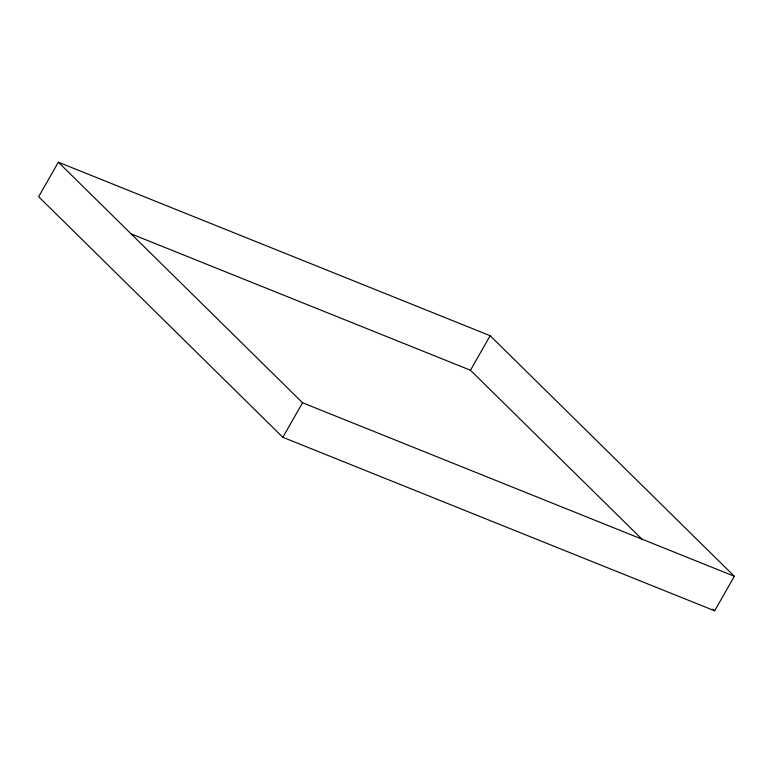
<?xml version="1.0" encoding="UTF-8"?>
<svg xmlns="http://www.w3.org/2000/svg" width="773" height="773" viewBox="0 0 773 773"><rect width="100%" height="100%" fill="white"/><g stroke="black" fill="none" stroke-linecap="round" stroke-linejoin="round"><path stroke-width="1.16" d="M58.342 162.195L38.65 196.719L282.841 437.286L714.658 610.805L734.35 576.281L490.159 335.714L58.342 162.195L302.533 402.762L734.35 576.281M282.841 437.286L302.533 402.762M642.431 539.651L470.467 370.238L490.159 335.714M130.386 233.581L470.467 370.238M712.938 609.114L714.658 610.805"/></g></svg>
